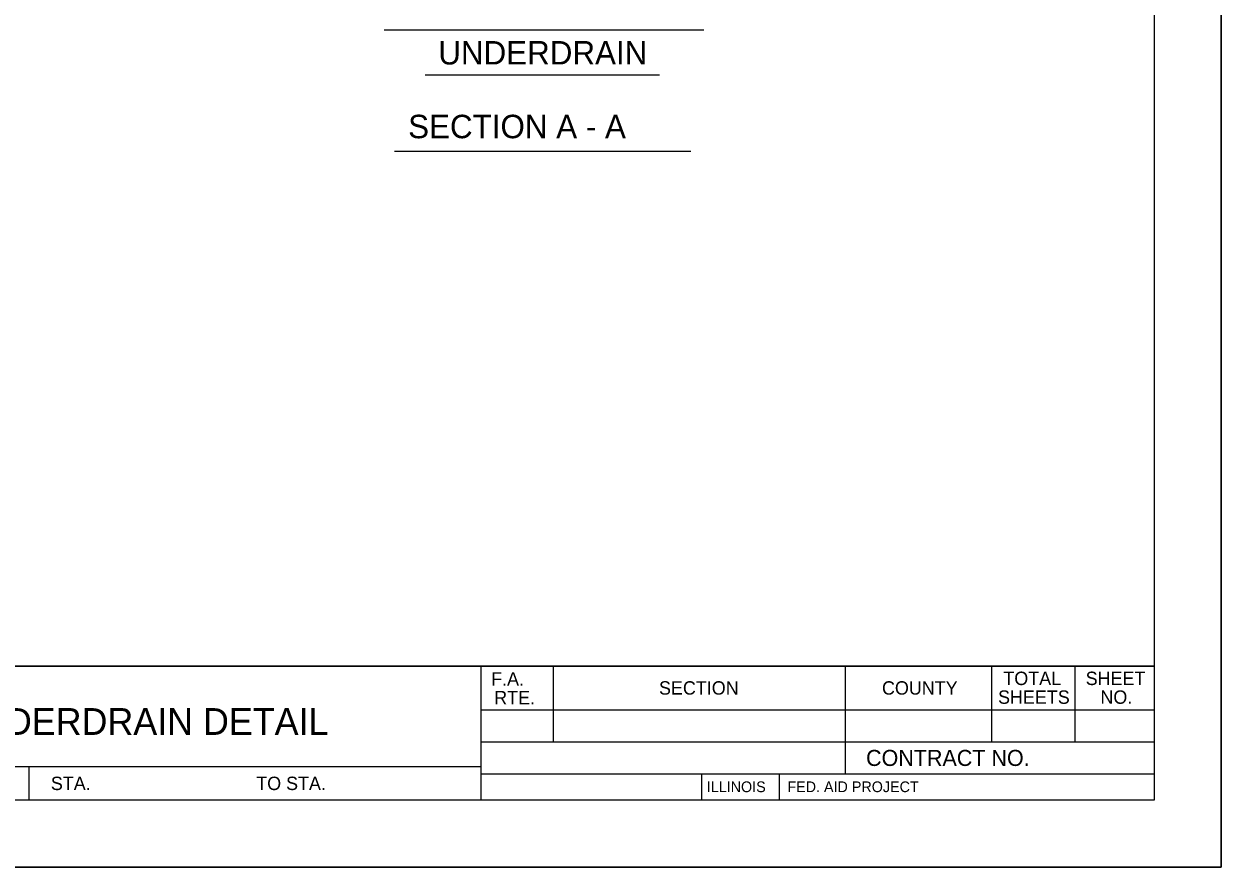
# Model space of a CAD drawing. Extents: x 54948 to 55691, y 43426 to 43911.
# Drawn here: x 55512 to 55690.7, y 43471.5 to 43597.4 of the extents above; entities that cross this region are included whole.
import ezdxf

# ---------------------------------------------------------------- set-up
doc = ezdxf.new("R2010")
doc.units = 0
for name, color, linetype in [('Level 48', 7, 'Continuous'), ('Sheets_50 Reference Boundary', 7, 'Continuous'), ('Sheets_General Details', 7, 'Continuous'), ('Sheets_Printer Plotting Border', 7, 'Continuous')]:
    doc.layers.add(name, color=color, linetype=linetype)

msp = doc.modelspace()

# ---------------------------------------------------------------- linework, layer by layer
at = {"layer": 'Level 48'}
msp.add_lwpolyline([(55010.71, 43911.47), (55690.71, 43911.47), (55690.71, 43471.47), (55010.71, 43471.47)], close=True, dxfattribs=at)
at = {"layer": 'Sheets_50 Reference Boundary'}
msp.add_lwpolyline([(55050.71, 43901.47), (55680.71, 43901.47), (55680.71, 43501.47), (55050.71, 43501.47)], close=True, dxfattribs=at)
at = {"layer": 'Sheets_General Details'}
for p, q in [((55690.71, 43471.47), (55690.71, 43911.47)), ((55565.77, 43596.47), (55613.51, 43596.47)), ((55571.89, 43589.74), (55606.86, 43589.74)), ((55567.3, 43578.37), (55611.54, 43578.37)), ((55050.71, 43501.47), (55680.71, 43501.47)), ((55580.2, 43501.47), (55580.2, 43481.47)), ((55591, 43501.47), (55591, 43490.17)), ((55634.6, 43501.47), (55634.6, 43485.37)), ((55656.44, 43501.47), (55656.44, 43490.17)), ((55668.86, 43501.47), (55668.86, 43490.17)), ((55580.2, 43494.97), (55680.71, 43494.97)), ((55580.2, 43490.17), (55680.71, 43490.17)), ((55426.2, 43486.47), (55580.2, 43486.47)), ((55512.71, 43486.47), (55512.71, 43481.47)), ((55580.2, 43485.37), (55680.71, 43485.37)), ((55613.14, 43485.37), (55613.14, 43481.47)), ((55624.74, 43485.37), (55624.74, 43481.47)), ((55690.71, 43471.47), (55010.71, 43471.47))]:
    msp.add_line(p, q, dxfattribs=at)
msp.add_lwpolyline([(55050.71, 43901.47), (55680.71, 43901.47), (55680.71, 43481.47), (55050.71, 43481.47)], close=True, dxfattribs=at)
at = {"layer": 'Sheets_Printer Plotting Border'}
msp.add_lwpolyline([(55010.71, 43471.47), (55690.71, 43471.47), (55690.71, 43911.47), (55010.71, 43911.47)], close=True, dxfattribs=at)

# ---------------------------------------------------------------- texts
at = {"layer": 'Sheets_General Details'}
for s, height, p in [('UNDERDRAIN', 3.5, (55573.85, 43591.31)), ('SECTION A - A', 3.5, (55569.35, 43580.3)), ('F.A.  ', 2, (55581.74, 43498.57)), ('SECTION', 2, (55606.8, 43497.22)), ('COUNTY', 2, (55640.09, 43497.22)), ('TOTAL', 2, (55658.21, 43498.65)), ('SHEET', 2, (55670.5, 43498.65)), ('RTE.', 2, (55582.2, 43495.77)), ('SHEETS', 2, (55657.42, 43495.85)), ('NO.', 2, (55672.7, 43495.85)), ('TRANSVERSE PIPE UNDERDRAIN DETAIL', 4, (55450.15, 43491.21)), ('CONTRACT NO.      ', 2.4, (55637.71, 43486.57)), ('STA.', 2, (55516.01, 43482.97)), ('TO STA.', 2, (55546.67, 43482.97)), ('ILLINOIS', 1.6, (55613.93, 43482.66)), ('FED. AID PROJECT', 1.6, (55625.96, 43482.66))]:
    msp.add_text(s, height=height, dxfattribs=at).set_placement(p)

doc.saveas('drawing.dxf')
